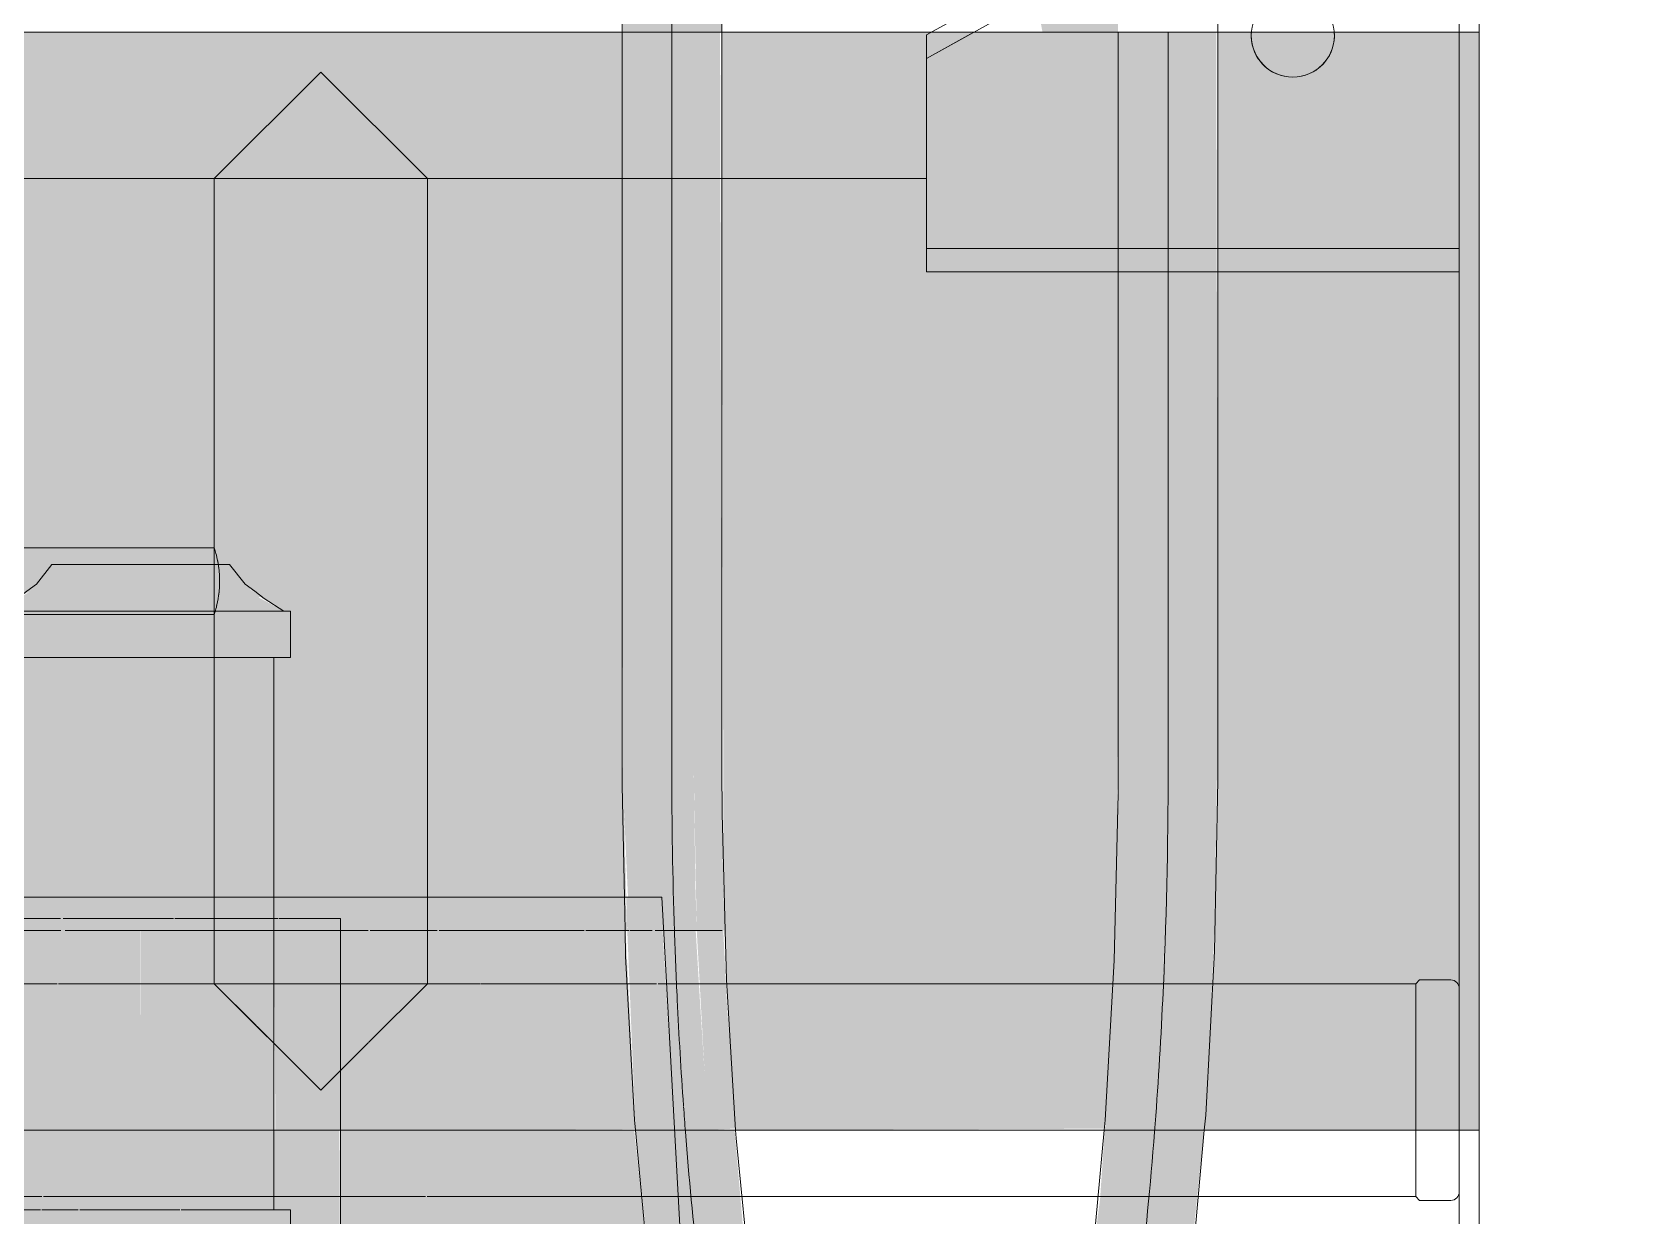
# Model space of a CAD drawing. Header units: millimetres. Extents: x 91786 to 132940, y -1987 to 10096.
# Drawn here: x 122118.9 to 122360.9, y 222.1 to 400 of the extents above; entities that cross this region are included whole.
import ezdxf

# ---------------------------------------------------------------- set-up
doc = ezdxf.new("R2010")
doc.units = ezdxf.units.MM
doc.layers.add('0-2', color=7, linetype='Continuous', lineweight=9, transparency=0.7)
doc.layers.add('P-SANR-FIXT-2', color=7, linetype='Continuous', lineweight=9, transparency=0.7)
for name, color, linetype, lineweight in [('A-GENM', 7, 'Continuous', 9), ('A-WALL-PATT', 7, 'Continuous', 9), ('I-WALL', 7, 'Continuous', 9), ('P-SANR-FIXT', 7, 'Continuous', 9), ('P-SANR-FIXT-3', 7, 'Continuous', 18)]:
    doc.layers.add(name, color=color, linetype=linetype, lineweight=lineweight)

# ---------------------------------------------------------------- blocks, each defined once
blk = doc.blocks.new('сифон - Для раковины-30615598-Развертка 1_66-3')
at = {"layer": 'P-SANR-FIXT-2'}
for points in [[(-94771, 235), (-94752.05, 235), (-94752.12, 265), (-94771, 265), (-94771, 238.92)], [(-94741.36, 235), (-94732.05, 235), (-94732.05, 265), (-94752.05, 265), (-94752.05, 235), (-94742.05, 235)], [(-94763.8, 223), (-94752.05, 223), (-94752.05, 235), (-94771, 235), (-94771, 223), (-94765.95, 223)], [(-94740.37, 223), (-94732.05, 223), (-94732.15, 235), (-94752.05, 235), (-94752.05, 223), (-94740.8, 223)], [(-94761.65, 216), (-94752.05, 216), (-94752.05, 223), (-94771, 223), (-94771, 216), (-94761.7, 216)], [(-94740.8, 216), (-94729.55, 216), (-94729.55, 223), (-94752.05, 223), (-94752.05, 216), (-94741.36, 216)]]:
    blk.add_hatch(color=256, dxfattribs=at).paths.add_polyline_path(points)
h = blk.add_hatch(color=256, dxfattribs=at)
h.paths.add_polyline_path([(-94722.05, 144), (-94722.05, 150), (-94726.07, 150), (-94726.07, 147.48), (-94724.29, 147.39), (-94724.14, 146.86), (-94723.07, 146.84), (-94723.07, 144.89), (-94722.67, 144.66), (-94722.68, 144)])
h.paths.add_polyline_path([(-94726.41, 190), (-94722.05, 190), (-94722.05, 195.77), (-94722.41, 195.77), (-94722.42, 195.11), (-94723.07, 195.11), (-94723.07, 193.16), (-94724.97, 193.16), (-94724.95, 191.56), (-94726.41, 191.61)])
h.paths.add_polyline_path([(-94722.21, 235), (-94722.05, 235), (-94722.06, 265), (-94732.05, 265), (-94731.82, 235), (-94723.07, 235)])
h = blk.add_hatch(color=256, dxfattribs=at)
h.paths.add_polyline_path([(-94730.91, 135), (-94722.05, 135), (-94722.05, 144), (-94752.05, 144), (-94752.05, 150), (-94771, 150), (-94771, 135), (-94731.3, 135)])
h.paths.add_polyline_path([(-94722.86, 196), (-94722.05, 196), (-94722.21, 235), (-94732.05, 235), (-94732.05, 223), (-94729.55, 223), (-94729.55, 216), (-94732.05, 216), (-94732.05, 196), (-94723.07, 196)])
at = {"layer": 'P-SANR-FIXT'}
for p, q in [((-94771.15, 266.78), (-94767.05, 266.78)), ((-94764.33, 266.78), (-94771.15, 266.78)), ((-94767.05, 266.78), (-94764.11, 266.78)), ((-94763.72, 266.78), (-94759.82, 266.78)), ((-94759.82, 266.78), (-94763.72, 266.78)), ((-94759.82, 266.78), (-94747.15, 266.78)), ((-94747.15, 266.78), (-94759.77, 266.78)), ((-94746.95, 266.78), (-94737.05, 266.78)), ((-94740.27, 266.78), (-94746.84, 266.78)), ((-94732.73, 266.78), (-94740, 266.78)), ((-94737.05, 266.78), (-94731.43, 266.78)), ((-94731.95, 266.78), (-94732.6, 266.78)), ((-94731.43, 266.78), (-94731.95, 266.78)), ((-94731.26, 266.78), (-94730.84, 266.78)), ((-94722.05, 266.78), (-94731.26, 266.78)), ((-94730.84, 266.78), (-94726.07, 266.78)), ((-94726.07, 266.78), (-94722.05, 266.78)), ((-94722.05, 235), (-94722.05, 266.78)), ((-94722.05, 195.11), (-94722.05, 235))]:
    blk.add_line(p, q, dxfattribs=at)
at = {"layer": 'P-SANR-FIXT-3'}
for p, q in [((-94765.4, 320), (-94767.73, 317.05)), ((-94738.71, 320), (-94765.4, 320)), ((-94765.4, 320), (-94738.71, 320)), ((-94730.55, 313), (-94733.51, 314.87)), ((-94730.56, 313), (-94771.24, 313)), ((-94771.24, 313), (-94739.42, 313)), ((-94729.55, 313), (-94771.17, 313)), ((-94771.17, 313), (-94765.28, 313)), ((-94765.28, 313), (-94738.83, 313)), ((-94739.42, 313), (-94730.56, 313)), ((-94738.83, 313), (-94730.65, 313)), ((-94730.46, 313), (-94729.55, 313)), ((-94729.55, 306), (-94729.55, 313)), ((-94771.17, 306), (-94752.05, 306)), ((-94762.05, 306), (-94771.1, 306)), ((-94771.1, 306), (-94757.23, 306)), ((-94752.05, 306), (-94770.26, 306)), ((-94757.23, 306), (-94762.05, 306)), ((-94752.05, 306), (-94757.23, 306)), ((-94757.23, 306), (-94752.05, 306)), ((-94752.05, 306), (-94746.88, 306)), ((-94732.05, 306), (-94752.05, 306)), ((-94752.05, 306), (-94745.1, 306)), ((-94731.81, 306), (-94752.05, 306)), ((-94746.88, 306), (-94742.05, 306)), ((-94745.1, 306), (-94729.55, 306)), ((-94742.05, 306), (-94734.73, 306)), ((-94734.73, 306), (-94732.05, 306)), ((-94732.05, 270), (-94732.05, 306)), ((-94729.55, 306), (-94731.81, 306)), ((-94732.05, 266.78), (-94732.05, 270)), ((-94732.05, 235), (-94732.05, 266.78)), ((-94732.05, 223), (-94732.05, 235)), ((-94771.1, 223), (-94767.16, 223)), ((-94767.16, 223), (-94771.1, 223)), ((-94767.13, 223), (-94771.08, 223)), ((-94771.08, 223), (-94767.13, 223)), ((-94766.31, 223), (-94766.9, 223)), ((-94766.9, 223), (-94761.46, 223)), ((-94766.89, 223), (-94766.19, 223)), ((-94766.19, 223), (-94766.89, 223)), ((-94761.46, 223), (-94766.07, 223)), ((-94765.97, 223), (-94761.43, 223)), ((-94761.43, 223), (-94765.97, 223)), ((-94752.05, 223), (-94761.21, 223)), ((-94761.21, 223), (-94757.88, 223)), ((-94761.18, 223), (-94752.05, 223)), ((-94752.05, 223), (-94761.18, 223)), ((-94757.88, 223), (-94752.05, 223)), ((-94746.97, 223), (-94752.05, 223)), ((-94752.05, 223), (-94746.23, 223)), ((-94752.05, 223), (-94746.98, 223)), ((-94746.98, 223), (-94752.05, 223)), ((-94746.88, 223), (-94746.2, 223)), ((-94746.2, 223), (-94746.88, 223)), ((-94746.23, 223), (-94746.86, 223)), ((-94732.71, 223), (-94745.97, 223)), ((-94745.97, 223), (-94732.57, 223)), ((-94745.94, 223), (-94732.73, 223)), ((-94732.73, 223), (-94745.94, 223)), ((-94732.1, 223), (-94732.57, 223)), ((-94732.57, 223), (-94730.71, 223)), ((-94732.44, 223), (-94732.08, 223)), ((-94732.08, 223), (-94732.44, 223)), ((-94730.71, 223), (-94731.93, 223)), ((-94729.55, 223), (-94730.66, 223)), ((-94730.66, 223), (-94729.55, 223)), ((-94729.55, 216), (-94729.55, 223))]:
    blk.add_line(p, q, dxfattribs=at)
at = {"layer": 'P-SANR-FIXT-3', "flags": 128}
for points in [[(-94771, 314.61), (-94770.59, 314.87), (-94769.17, 315.97), (-94767.73, 317.05), (-94765.4, 320)], [(-94733.51, 314.87), (-94734.94, 315.97), (-94736.38, 317.05), (-94738.71, 320)], [(-94738.71, 320), (-94736.38, 317.05), (-94734.94, 315.97), (-94733.51, 314.87), (-94730.55, 313)], [(-94767.73, 317.05), (-94769.17, 315.97), (-94770.59, 314.87), (-94771, 314.61)]]:
    blk.add_lwpolyline(points, dxfattribs=at)
blk = doc.blocks.new('смеситель для раковины - Default-30615600-Развертка 1_66-3')
at = {"layer": '0-2'}
h = blk.add_hatch(color=256, dxfattribs=at)
h.paths.add_polyline_path([(-94616.52, 400), (-94616.01, 400), (-94626.93, 472.45), (-94629.5, 472.45), (-94630, 472.95), (-94630.38, 495.36), (-94632.66, 509.31), (-94652.92, 506.1), (-94653.03, 507.66), (-94661.07, 507.73), (-94664.78, 508.02), (-94664.78, 494.42), (-94660.79, 493.24), (-94648.19, 486.66), (-94638.45, 477.87), (-94630.91, 465.85), (-94624.12, 442.27), (-94616.6, 400)])
h.paths.add_polyline_path([(-94679.74, 497.36), (-94679.96, 509.35), (-94759.77, 516.2), (-94765.17, 513.72), (-94765.71, 507.87), (-94760.76, 504.38), (-94751.95, 503.85), (-94751.84, 504.01), (-94751.56, 504.24), (-94751.55, 504.32), (-94751.32, 504.65), (-94751.48, 504.9), (-94750.29, 504.97), (-94731.56, 501.82), (-94681.29, 497.52)])
h = blk.add_hatch(color=256, dxfattribs=at)
h.paths.add_polyline_path([(-94609.13, 400), (-94605.24, 400), (-94605.51, 472.45), (-94626.92, 472.45), (-94616.01, 400), (-94612.05, 400)])
h.paths.add_polyline_path([(-94630.38, 495.44), (-94630.62, 509.65), (-94632.43, 509.11), (-94630.8, 498.26)])
blk.add_hatch(color=256, dxfattribs=at).paths.add_polyline_path([(-94616.01, 400), (-94616.01, 400), (-94616.31, 400)])
blk = doc.blocks.new('мусорная корзина - Round_ Metal-30590745-Развертка 1_66-3')
at = {"layer": 'P-SANR-FIXT-2'}
h = blk.add_hatch(color=256, dxfattribs=at)
h.paths.add_polyline_path([(-94716.13, 135), (-94698.8, 135), (-94698.8, 144), (-94722.05, 144), (-94722.05, 135), (-94717.84, 135)])
h.paths.add_polyline_path([(-94700.39, 196), (-94698.8, 196), (-94698.8, 235), (-94722.05, 235), (-94722.05, 196), (-94701.02, 196)])
h = blk.add_hatch(color=256, dxfattribs=at)
h.paths.add_polyline_path([(-94680.63, 135), (-94666.3, 135), (-94666.89, 144), (-94698.8, 144), (-94698.8, 135), (-94680.94, 135)])
h.paths.add_polyline_path([(-94675.74, 196), (-94673.33, 196), (-94676.36, 220.46), (-94677.93, 235), (-94698.8, 235), (-94698.8, 196), (-94676.04, 196)])
at = {"layer": 'P-SANR-FIXT'}
for p, q in [((-94771.07, 270), (-94763.8, 270)), ((-94698.8, 270), (-94771.07, 270)), ((-94771.03, 270), (-94673.8, 270)), ((-94763.8, 270), (-94771.03, 270)), ((-94763.8, 270), (-94698.8, 270)), ((-94733.02, 270), (-94763.8, 270)), ((-94698.58, 270), (-94733.02, 270)), ((-94673.8, 270), (-94698.58, 270)), ((-94658.8, 0), (-94673.8, 270))]:
    blk.add_line(p, q, dxfattribs=at)
blk = doc.blocks.new('Смеситель для ванны с душевым гарнитуром - Смеситель для ванны с душевым гарнитуром-30756537-Развертка 1_66-3')
at = {"layer": 'P-SANR-FIXT-2'}
h = blk.add_hatch(color=256, dxfattribs=at)
h.paths.add_polyline_path([(-94674.72, 400), (-94668.99, 400), (-94669.23, 487.96), (-94675.72, 491.81), (-94679.74, 493.12), (-94679.62, 400), (-94675.21, 400)])
h.paths.add_polyline_path([(-94668.99, 508.41), (-94668.99, 508.43), (-94669.42, 508.45)])
h.paths.add_polyline_path([(-94668.99, 508.67), (-94668.99, 508.72), (-94669.2, 508.7)])
h.paths.add_polyline_path([(-94672.78, 529.19), (-94671.98, 529.19), (-94672.38, 529.36)])
h.paths.add_polyline_path([(-94676.15, 531.73), (-94674.81, 531.73), (-94676.39, 532.36), (-94679.74, 532.91), (-94679.62, 532.6), (-94676.47, 531.98), (-94675.78, 531.75)])
h.paths.add_polyline_path([(-94668.99, 509.19), (-94669.26, 527.03), (-94669.44, 527.19), (-94670.12, 527.67), (-94673.98, 529.99), (-94674.2, 530.36), (-94676.51, 530.97), (-94675.89, 530.91), (-94676.67, 531.35), (-94676.67, 531.59), (-94676.76, 531.8), (-94679.13, 532.37), (-94679.74, 532.52), (-94679.62, 509.94), (-94669.42, 509.22)])
h.paths.add_polyline_path([(-94668.99, 529.28), (-94669.25, 529.43), (-94669.62, 529.94), (-94670.85, 530.61), (-94671.86, 530.73), (-94671.25, 530.3), (-94669.16, 529.36)])
h.paths.add_polyline_path([(-94677.75, 532.77), (-94679.74, 533.25), (-94679.62, 533.13), (-94677.89, 532.79)])
h.paths.add_polyline_path([(-94677.04, 532.79), (-94677.04, 533.09), (-94677.09, 532.81)])
h.paths.add_polyline_path([(-94668.99, 540.1), (-94668.99, 592.65), (-94679.74, 592.65), (-94679.62, 541.13), (-94669.27, 540.13)])
h = blk.add_hatch(color=256, dxfattribs=at)
h.paths.add_polyline_path([(-94664.78, 400), (-94664.92, 485.22), (-94668.99, 487.61), (-94668.99, 400), (-94665.03, 400)])
h.paths.add_polyline_path([(-94667.42, 508.29), (-94666.93, 508.61), (-94668.08, 508.7), (-94667.63, 508.44)])
h.paths.add_polyline_path([(-94664.78, 508.05), (-94664.89, 508.08), (-94664.89, 508.06)])
h.paths.add_polyline_path([(-94664.78, 508.52), (-94664.89, 508.59), (-94664.89, 508.55)])
h.paths.add_polyline_path([(-94664.78, 508.77), (-94665.01, 524.13), (-94665.84, 524.58), (-94666.27, 525.02), (-94666.82, 525.55), (-94666.84, 525.89), (-94668.57, 526.61), (-94668.61, 526.91), (-94668.99, 526.84), (-94668.99, 509.19), (-94664.89, 508.78)])
h.paths.add_polyline_path([(-94664.78, 527.44), (-94665, 527.87), (-94665.17, 527.7), (-94664.85, 527.47)])
h.paths.add_polyline_path([(-94664.78, 539.7), (-94664.8, 592.65), (-94668.99, 592.65), (-94668.99, 540.1), (-94664.85, 539.71)])
for points in [[(-94668.99, 289.25), (-94668.99, 400), (-94679.74, 400), (-94679.62, 289.25), (-94670.85, 289.25)], [(-94664.78, 289.25), (-94665.03, 400), (-94668.99, 400), (-94668.99, 289.25), (-94665.17, 289.25)], [(-94605.24, 289.25), (-94597.74, 289.25), (-94597.74, 400), (-94605.24, 400), (-94605.24, 298.71)], [(-94590.24, 289.25), (-94590.5, 400), (-94597.74, 400), (-94597.74, 289.25), (-94590.5, 289.25)], [(-94664.39, 265), (-94664.57, 271.44), (-94664.78, 289.25), (-94668.99, 289.25), (-94668.53, 265), (-94664.45, 265)], [(-94678.97, 265), (-94673.52, 265), (-94673.8, 270), (-94679.12, 270), (-94679.01, 266.31)]]:
    blk.add_hatch(color=256, dxfattribs=at).paths.add_polyline_path(points)
h = blk.add_hatch(color=256, dxfattribs=at)
h.paths.add_polyline_path([(-94669.36, 190), (-94669.69, 196), (-94673.33, 196), (-94672.37, 190), (-94669.41, 190)])
h.paths.add_polyline_path([(-94671.86, 235), (-94673.67, 265), (-94678.97, 265), (-94677.73, 235.15), (-94677.63, 235), (-94671.89, 235)])
h.paths.add_polyline_path([(-94673.14, 265), (-94668.53, 265), (-94668.73, 271.44), (-94668.99, 289.25), (-94679.74, 289.25), (-94678.86, 270), (-94673.8, 270), (-94673.47, 265)])
h = blk.add_hatch(color=256, dxfattribs=at)
h.paths.add_polyline_path([(-94660.88, 144), (-94647.93, 144.1), (-94650.61, 150), (-94663.04, 150), (-94660.92, 144)])
h.paths.add_polyline_path([(-94671.86, 235), (-94666.79, 235), (-94668.07, 254.67), (-94668.69, 265), (-94673.52, 265), (-94671.89, 235.57)])
h.paths.add_polyline_path([(-94669.69, 196), (-94671.89, 235), (-94677.71, 235), (-94674.96, 208.02), (-94673.1, 196), (-94670.31, 196)])
h.paths.add_polyline_path([(-94661.19, 190), (-94662.19, 196), (-94669.69, 196), (-94669.36, 190), (-94661.29, 190)])
h.paths.add_polyline_path([(-94599.77, 235), (-94599.07, 244.23), (-94598.03, 269.43), (-94597.74, 289.25), (-94605.24, 289.25), (-94606.04, 255.58), (-94607.21, 235), (-94600.7, 235)])
h = blk.add_hatch(color=256, dxfattribs=at)
h.paths.add_polyline_path([(-94645.42, 144), (-94644.89, 144.07), (-94647.57, 150), (-94650.61, 150), (-94647.61, 144), (-94645.46, 144.07)])
h.paths.add_polyline_path([(-94641.49, 136.11), (-94644.11, 141.59), (-94642.59, 138.31), (-94641.78, 136.69)])
h.paths.add_polyline_path([(-94659.99, 190), (-94657.35, 190), (-94658.31, 196), (-94662.19, 196), (-94661.19, 190), (-94660.61, 190)])
h.paths.add_polyline_path([(-94660.95, 212.69), (-94661.49, 218.39), (-94661.56, 218.39)])
h.paths.add_polyline_path([(-94595.95, 235), (-94592.35, 235), (-94591.51, 247.47), (-94590.6, 269.43), (-94590.5, 289.25), (-94597.74, 289.25), (-94598.27, 262.12), (-94599.77, 235), (-94596.55, 235)])
h.paths.add_polyline_path([(-94666.79, 235), (-94662.74, 235.23), (-94664.02, 254.18), (-94664.55, 265), (-94668.53, 265), (-94667.09, 238.92), (-94667.02, 238.02)])
h = blk.add_hatch(color=256, dxfattribs=at)
h.paths.add_polyline_path([(-94618.82, 135), (-94616.54, 140.53), (-94613.37, 150), (-94622.47, 150), (-94625.22, 143), (-94630.03, 135), (-94620.12, 135)])
h.paths.add_polyline_path([(-94650.22, 135), (-94642.21, 135), (-94643.1, 136.11), (-94647.61, 143.39), (-94647.89, 144), (-94660.92, 144), (-94657.37, 135), (-94650.76, 135)])
h.paths.add_polyline_path([(-94611.45, 190), (-94604.78, 190), (-94602.27, 208.41), (-94600.7, 222.68), (-94599.77, 235), (-94607.25, 235), (-94607.95, 224.57), (-94611.88, 195.15), (-94612.49, 190), (-94611.47, 190)])
h.paths.add_polyline_path([(-94669.41, 196), (-94662.19, 196), (-94664.56, 212.69), (-94666.79, 235), (-94671.86, 235), (-94669.51, 196)])
h = blk.add_hatch(color=256, dxfattribs=at)
h.paths.add_polyline_path([(-94642.81, 139.2), (-94644.86, 144), (-94645.42, 144), (-94644.35, 142.04)])
h.paths.add_polyline_path([(-94640.21, 135), (-94641.49, 136.78), (-94641.7, 136.61), (-94642.66, 138.45), (-94645.51, 144), (-94647.89, 144), (-94647, 142.04), (-94642.04, 135), (-94641.01, 135)])
h.paths.add_polyline_path([(-94614.12, 135), (-94612.92, 135), (-94610.06, 140.53), (-94607.15, 150), (-94613.37, 150), (-94617.19, 138.59), (-94618.82, 135), (-94614.39, 135)])
h.paths.add_polyline_path([(-94597.86, 190), (-94597.64, 190), (-94595.14, 207.54), (-94592.39, 234.49), (-94592.51, 235), (-94599.77, 235), (-94601.01, 219.92), (-94603.9, 195.92), (-94604.78, 190), (-94598.37, 190)])
h.paths.add_polyline_path([(-94661.22, 216.09), (-94661.56, 218.39), (-94661.49, 218.39)])
h.paths.add_polyline_path([(-94659.47, 196), (-94658.31, 196), (-94661.22, 216.09), (-94662.85, 235), (-94666.79, 235), (-94666.28, 228.27), (-94664.04, 208.41), (-94662.19, 196), (-94659.83, 196)])
at = {"layer": 'P-SANR-FIXT'}
for p, q in [((-94679.76, 493.13), (-94679.76, 400)), ((-94672.28, 489.9), (-94672.28, 400)), ((-94664.76, 400), (-94664.76, 485.12)), ((-94590.24, 400), (-94590.24, 472.45)), ((-94679.76, 400), (-94679.76, 289.25)), ((-94672.28, 400), (-94672.28, 289.25)), ((-94664.76, 289.25), (-94664.76, 400)), ((-94605.24, 400), (-94605.24, 289.25)), ((-94597.72, 400), (-94597.72, 289.25)), ((-94590.24, 289.25), (-94590.24, 400)), ((-94605.25, 285.55), (-94605.24, 289.25)), ((-94679.31, 265), (-94679.41, 270)), ((-94677.72, 235), (-94677.86, 236.53))]:
    blk.add_line(p, q, dxfattribs=at)
at = {"layer": 'P-SANR-FIXT', "flags": 128}
for points in [[(-94679.41, 270), (-94679.75, 286.78), (-94679.76, 289.25)], [(-94664.27, 265), (-94664.73, 282.58), (-94664.76, 289.25)], [(-94592.29, 235), (-94592.08, 237.25), (-94590.74, 261.91), (-94590.24, 287.56), (-94590.24, 289.25)], [(-94607.32, 235), (-94607.18, 236.49), (-94605.81, 260.46), (-94605.25, 285.55)], [(-94677.86, 236.53), (-94679.23, 261.14), (-94679.31, 265)], [(-94662.69, 235), (-94664.07, 257.58), (-94664.27, 265)], [(-94673.41, 196), (-94675.75, 213.66), (-94677.72, 234.98)], [(-94658.23, 196), (-94660.45, 211.92), (-94662.61, 233.79), (-94662.69, 235)], [(-94612.75, 190), (-94611.92, 194.63), (-94609.26, 214.37), (-94607.32, 235)], [(-94597.54, 190), (-94596.89, 193.64), (-94594.17, 214.32), (-94592.29, 235)]]:
    blk.add_lwpolyline(points, dxfattribs=at)
at = {"layer": 'P-SANR-FIXT'}
for start_param, end_param in [(1.570796, 1.717295), (4.502949, 4.712389), (1.717295, 1.780236), (1.780236, 1.879161), (4.37925, 4.502949), (1.879688, 1.903936), (1.903936, 2.166081), (4.074059, 4.37925)]:
    blk.add_ellipse((-94635, 289.25), major_axis=(0, 166.75), ratio=0.22357, start_param=start_param, end_param=end_param, dxfattribs=at)
blk = doc.blocks.new('SND_Умывальник МГН_Jika - гибкая подводка_ 640х550х165 PN6_3_ ХВ_ГВ накидная гайка BP DN15_ К-гл_кон_ П DN 50-32632225-Развертка 1_66-3')
at = {"layer": 'P-SANR-FIXT-2'}
h = blk.add_hatch(color=256, dxfattribs=at)
h.paths.add_polyline_path([(-94664.39, 265), (-94651, 265), (-94651, 400), (-94664.78, 400), (-94664.51, 268.42)])
h.paths.add_polyline_path([(-94704.48, 270), (-94679.12, 270), (-94679.74, 293.37), (-94679.74, 400), (-94771, 400), (-94770.79, 314.64), (-94770.15, 315.21), (-94769.37, 315.64), (-94768.77, 315.89), (-94768.06, 316.79), (-94767.23, 317.68), (-94765.4, 320), (-94738.68, 319.97), (-94736.5, 317.09), (-94736.38, 316.76), (-94735.56, 316.32), (-94735.29, 315.85), (-94733.85, 314.97), (-94733.26, 314.61), (-94730.55, 313), (-94729.55, 313), (-94729.55, 306), (-94732.05, 306), (-94732.05, 270), (-94705.95, 270)])
h = blk.add_hatch(color=256, dxfattribs=at)
h.paths.add_polyline_path([(-94660.95, 235), (-94607.23, 235.21), (-94605.75, 260.98), (-94605.55, 269.43), (-94605.24, 299.94), (-94605.24, 400), (-94651, 400), (-94651, 265), (-94664.39, 265), (-94663.42, 243.45), (-94662.72, 235)])
h.paths.add_polyline_path([(-94551, 235), (-94551, 400), (-94590.24, 400), (-94590.51, 274.84), (-94590.74, 262.12), (-94592.35, 235), (-94554.68, 235)])
for points in [[(-94771, 270), (-94732.05, 270), (-94732.05, 306), (-94729.55, 306), (-94729.55, 313), (-94730.65, 313.06), (-94734.36, 315.07), (-94733.96, 315.21), (-94734.77, 315.64), (-94735.29, 315.85), (-94735.74, 316.46), (-94736.38, 317.05), (-94738.71, 320), (-94765.4, 320), (-94768.77, 315.89), (-94770.26, 314.97), (-94771, 314.53), (-94771, 290.59)], [(-94734.73, 266.78), (-94732.05, 266.78), (-94732.05, 270), (-94771, 270), (-94771, 266.78), (-94736.41, 266.78)], [(-94718.57, 265), (-94698.8, 265), (-94698.8, 270), (-94732.05, 270), (-94732.05, 266.78), (-94722.05, 266.78), (-94722.05, 265), (-94718.8, 265)], [(-94680.44, 265), (-94678.97, 265), (-94679.23, 270), (-94698.8, 270), (-94698.8, 265), (-94685.45, 265)], [(-94771, 265), (-94732.05, 265), (-94732.05, 266.78), (-94771, 266.78)], [(-94722.05, 265), (-94722.05, 266.78), (-94732.05, 266.78), (-94732.05, 265), (-94722.06, 265)], [(-94698.8, 235), (-94698.8, 265), (-94722.05, 265), (-94722.05, 235), (-94700.29, 235)], [(-94698.8, 235), (-94677.73, 235.15), (-94677.93, 238.92), (-94679.23, 265), (-94698.8, 265), (-94698.8, 238.92)]]:
    blk.add_hatch(color=256, dxfattribs=at).paths.add_polyline_path(points)
at = {"layer": 'P-SANR-FIXT'}
for p, q in [((-94651, 400), (-94771, 400)), ((-94771, 400), (-94551, 400)), ((-94743.64, 400), (-94770.87, 400)), ((-94770.87, 400), (-94743.64, 400)), ((-94638.74, 400), (-94651, 400)), ((-94634.45, 400), (-94638.74, 400)), ((-94593.1, 400), (-94634.26, 400)), ((-94551, 400), (-94593.1, 400)), ((-94767.08, 265), (-94770.87, 265)), ((-94770.87, 265), (-94764.04, 265)), ((-94766.42, 265), (-94766.88, 265)), ((-94764.06, 265), (-94766.19, 265)), ((-94759.69, 265), (-94763.41, 265)), ((-94763.41, 265), (-94717.87, 265)), ((-94751.89, 265), (-94759.47, 265)), ((-94746.86, 265), (-94751.83, 265)), ((-94744.46, 265), (-94746.76, 265)), ((-94736.88, 265), (-94744.26, 265)), ((-94732.51, 265), (-94736.82, 265)), ((-94731.78, 265), (-94732.46, 265)), ((-94730.64, 265), (-94731.78, 265)), ((-94725.97, 265), (-94730.58, 265)), ((-94723.07, 265), (-94725.9, 265)), ((-94722.01, 265), (-94722.92, 265)), ((-94717.87, 265), (-94722.01, 265)), ((-94707.53, 265), (-94717.6, 265)), ((-94717.6, 265), (-94707.53, 265)), ((-94700.8, 265), (-94707.23, 265)), ((-94707.23, 265), (-94700.8, 265)), ((-94698.51, 265), (-94700.76, 265)), ((-94700.76, 265), (-94698.51, 265)), ((-94698.51, 265), (-94685.44, 265)), ((-94685.44, 265), (-94698.51, 265)), ((-94685.21, 265), (-94678.73, 265)), ((-94678.73, 265), (-94685.21, 265)), ((-94678.58, 265), (-94675.21, 265)), ((-94675.21, 265), (-94678.58, 265)), ((-94674.79, 265), (-94673.33, 265)), ((-94673.33, 265), (-94674.79, 265)), ((-94664.7, 265), (-94673.33, 265)), ((-94673.33, 265), (-94664.7, 265)), ((-94731.35, 235), (-94771, 235)), ((-94769.37, 235), (-94767.05, 235)), ((-94766.65, 235), (-94766.19, 235)), ((-94766.04, 235), (-94762.05, 235)), ((-94761.82, 235), (-94746.98, 235)), ((-94746.88, 235), (-94738.2, 235)), ((-94737.91, 235), (-94733.02, 235)), ((-94732.73, 235), (-94732.15, 235)), ((-94731.82, 235), (-94731.35, 235)), ((-94698.8, 235), (-94731.3, 235)), ((-94731.3, 235), (-94722.21, 235)), ((-94722.05, 235), (-94698.8, 235)), ((-94671.86, 235), (-94698.8, 235)), ((-94698.8, 235), (-94671.86, 235)), ((-94551, 235), (-94671.86, 235)), ((-94671.86, 235), (-94551, 235))]:
    blk.add_line(p, q, dxfattribs=at)
blk = doc.blocks.new('132_МГН_Поручень для унитаза_тип откидной - ПР 1Р-18611699-Развертка 1_66-3')
at = {"layer": 'A-GENM'}
for p, q in [((-94554, 470.5), (-94554, 400)), ((-94626.91, 400), (-94634, 396.06)), ((-94633.28, 400), (-94634, 399.6)), ((-94634, 399.6), (-94634, 364)), ((-94554, 400), (-94554, 235)), ((-94741, 378), (-94725, 394)), ((-94725, 394), (-94709, 378)), ((-94771, 378), (-94651.25, 378)), ((-94741, 378), (-94741, 320)), ((-94709, 270), (-94709, 378)), ((-94651, 378), (-94634, 378)), ((-94634, 367.5), (-94554, 367.5)), ((-94634, 364), (-94554, 364)), ((-94741, 322.5), (-94771, 322.5)), ((-94741, 319.83), (-94741, 317.46)), ((-94741, 317.05), (-94741, 316.66)), ((-94741, 316.55), (-94741, 316.06)), ((-94741, 315.99), (-94741, 315.44)), ((-94741, 314.8), (-94741, 270)), ((-94741, 312.5), (-94770.26, 312.5)), ((-94741, 270), (-94741, 266.78)), ((-94709, 265), (-94709, 270)), ((-94741, 266.78), (-94741, 265)), ((-94741, 265), (-94741, 257)), ((-94709, 257), (-94709, 265)), ((-94771, 257), (-94767.5, 257)), ((-94767.36, 257), (-94767.05, 257)), ((-94766.89, 257), (-94764.63, 257)), ((-94764.4, 257), (-94763.8, 257)), ((-94763.75, 257), (-94749, 257)), ((-94748.94, 257), (-94746.98, 257)), ((-94746.88, 257), (-94744.29, 257)), ((-94744.03, 257), (-94732.4, 257)), ((-94734.73, 250.73), (-94741, 257)), ((-94732.05, 257), (-94731.3, 257)), ((-94731.14, 257), (-94726.3, 257)), ((-94725.93, 257), (-94722.1, 257)), ((-94722.1, 257), (-94701.02, 257)), ((-94709, 257), (-94717.77, 248.23)), ((-94700.91, 257), (-94698.8, 257)), ((-94698.8, 257), (-94674.57, 257)), ((-94674.32, 257), (-94673.08, 257)), ((-94673.08, 257), (-94560.5, 257)), ((-94560.5, 257), (-94559.94, 257.57)), ((-94560.5, 257), (-94560.5, 235)), ((-94559.94, 257.57), (-94555.27, 257.57)), ((-94732.73, 248.73), (-94734.56, 250.56)), ((-94732.26, 248.26), (-94732.58, 248.58)), ((-94731.44, 247.44), (-94731.97, 247.97)), ((-94725, 241), (-94731.3, 247.3)), ((-94717.84, 248.16), (-94722.05, 243.95)), ((-94722.17, 243.83), (-94725, 241)), ((-94560.5, 235), (-94560.5, 225)), ((-94554, 235), (-94554, 210)), ((-94767.05, 225), (-94769.37, 225)), ((-94766.27, 225), (-94766.68, 225)), ((-94762.15, 225), (-94766.19, 225)), ((-94761.32, 225), (-94762.05, 225)), ((-94757.35, 225), (-94761.25, 225)), ((-94752.18, 225), (-94757.23, 225)), ((-94747, 225), (-94752.05, 225)), ((-94742.17, 225), (-94746.88, 225)), ((-94738.01, 225), (-94742.05, 225)), ((-94734.81, 225), (-94737.91, 225)), ((-94732.78, 225), (-94734.73, 225)), ((-94732.13, 225), (-94732.73, 225)), ((-94730.88, 225), (-94732.07, 225)), ((-94722.27, 225), (-94730.84, 225)), ((-94709.28, 225), (-94722.05, 225)), ((-94698.8, 225), (-94709.02, 225)), ((-94671.3, 225), (-94698.8, 225)), ((-94560.5, 225), (-94671.3, 225)), ((-94560.5, 225), (-94559.94, 224.43)), ((-94559.94, 224.43), (-94555.27, 224.43))]:
    blk.add_line(p, q, dxfattribs=at)
for centre, radius, start, end in [((-94579, 399.5), 6.25, 175.2, 270), ((-94579, 399.5), 6.25, 175.2, 270), ((-94579, 399.5), 6.25, 175.2, 270), ((-94579, 399.5), 6.25, 270, 4.8), ((-94579, 399.5), 6.25, 270, 4.8), ((-94579, 399.5), 6.25, 270, 4.8), ((-94555.27, 256.29), 1.27, 0, 90), ((-94555.27, 225.71), 1.27, 270, 0)]:
    blk.add_arc(centre, radius, start, end, dxfattribs=at)
for points, knots in [([(-94740.43, 320.14), (-94740.51, 320.62), (-94740.7, 321.47), (-94740.94, 322.31), (-94741, 322.5), (-94741, 322.5)], [0.3536623, 0.3536623, 0.3536623, 0.3536623, 0.5714286, 0.7857143, 1, 1, 1, 1]), ([(-94740.31, 319.37), (-94740.33, 319.48), (-94740.36, 319.74), (-94740.4, 319.99), (-94740.43, 320.14)], [0.2437129, 0.2437129, 0.2437129, 0.2437129, 0.2857143, 0.3536623, 0.3536623, 0.3536623, 0.3536623]), ([(-94740.2, 317.5), (-94740.2, 317.88), (-94740.22, 318.42), (-94740.27, 318.94), (-94740.28, 319.1)], [0, 0, 0, 0, 0.1428571, 0.206066, 0.206066, 0.206066, 0.206066]), ([(-94740.52, 314.36), (-94740.58, 314.08), (-94740.73, 313.43), (-94740.94, 312.69), (-94741, 312.5), (-94741, 312.5)], [0.4318125, 0.4318125, 0.4318125, 0.4318125, 0.5714286, 0.7857143, 1, 1, 1, 1])]:
    blk.add_open_spline(points, degree=3, knots=knots, dxfattribs=at)
for points in [[(-94740.2, 317.2), (-94740.21, 317), (-94740.21, 316.8), (-94740.23, 316.6)], [(-94740.3, 315.72), (-94740.32, 315.58), (-94740.34, 315.45), (-94740.35, 315.32)], [(-94740.24, 316.38), (-94740.25, 316.23), (-94740.26, 316.08), (-94740.28, 315.94)]]:
    blk.add_open_spline(points, degree=3, dxfattribs=at)
blk = doc.blocks.new('132_МГН_Поручень для унитаза_тип откидной - ПР 1Р-18619933-Развертка 1_66-3')
at = {"layer": 'A-GENM'}
for p, q in [((-94554, 470.5), (-94554, 170.5)), ((-94554, 444), (-94634, 399.6)), ((-94554, 440.46), (-94634, 396.06)), ((-94634, 399.6), (-94634, 364)), ((-94741, 378), (-94725, 394)), ((-94725, 394), (-94709, 378)), ((-94771, 378), (-94634, 378)), ((-94741, 378), (-94741, 270)), ((-94709, 270), (-94709, 378)), ((-94634, 367.5), (-94554, 367.5)), ((-94634, 364), (-94554, 364)), ((-94741, 322.5), (-94771, 322.5)), ((-94741, 312.5), (-94771, 312.5)), ((-94741, 270), (-94741, 257)), ((-94709, 257), (-94709, 270)), ((-94771, 257), (-94764.63, 257)), ((-94764.4, 257), (-94701.02, 257)), ((-94725, 241), (-94741, 257)), ((-94709, 257), (-94717.77, 248.23)), ((-94700.91, 257), (-94698.8, 257)), ((-94698.8, 257), (-94674.57, 257)), ((-94674.32, 257), (-94673.08, 257)), ((-94673.08, 257), (-94560.5, 257)), ((-94560.5, 257), (-94559.94, 257.57)), ((-94560.5, 257), (-94560.5, 225)), ((-94559.94, 257.57), (-94555.27, 257.57)), ((-94717.84, 248.16), (-94725, 241)), ((-94766.89, 225), (-94771, 225)), ((-94709.28, 225), (-94766.68, 225)), ((-94698.8, 225), (-94709.02, 225)), ((-94671.3, 225), (-94698.8, 225)), ((-94560.5, 225), (-94671.3, 225)), ((-94560.5, 225), (-94559.94, 224.43)), ((-94559.94, 224.43), (-94555.27, 224.43))]:
    blk.add_line(p, q, dxfattribs=at)
for centre, radius, start, end in [((-94579, 399.5), 6.25, 90, 270), ((-94579, 399.5), 6.25, 90, 270), ((-94579, 399.5), 6.25, 90, 270), ((-94579, 399.5), 6.25, 270, 90), ((-94579, 399.5), 6.25, 270, 90), ((-94579, 399.5), 6.25, 270, 90), ((-94555.27, 256.29), 1.27, 0, 90), ((-94555.27, 225.71), 1.27, 270, 0)]:
    blk.add_arc(centre, radius, start, end, dxfattribs=at)
for points in [[(-94740.2, 317.5), (-94740.2, 317.88), (-94740.23, 318.63), (-94740.38, 320.05), (-94740.67, 321.39), (-94740.94, 322.31), (-94741, 322.5), (-94741, 322.5)], [(-94740.2, 317.5), (-94740.2, 317.12), (-94740.23, 316.37), (-94740.38, 314.95), (-94740.67, 313.61), (-94740.94, 312.69), (-94741, 312.5), (-94741, 312.5)]]:
    blk.add_open_spline(points, degree=3, knots=[0, 0, 0, 0, 0.142857, 0.285714, 0.571429, 0.785714, 1, 1, 1, 1], dxfattribs=at)

msp = doc.modelspace()

# ---------------------------------------------------------------- hatches: boundary and pattern name
at = {"layer": 'A-WALL-PATT'}
h = msp.add_hatch(dxfattribs=at)
h.set_pattern_fill('FP_19', color=256, style=0, pattern_type=2)
h.set_pattern_definition([(90, (122116.3, 0), (-600, 4e-14), []), (180, (122116.3, 0), (-7e-14, -600), [])])
h.paths.add_polyline_path([(122227.7, 135), (122229.92, 135), (122228.86, 137.27), (122226.38, 144), (122220.49, 144), (122220.99, 135), (122226.51, 135)])
h.paths.add_polyline_path([(122279.56, 135), (122326.3, 135), (122326.3, 150), (122280.33, 150), (122276.52, 139.16), (122274.38, 135), (122277.23, 135)])
h.paths.add_polyline_path([(122335.24, 135), (122336.3, 135), (122336.3, 235), (122294.95, 235), (122292.97, 214.77), (122290.6, 195.92), (122289.76, 190), (122326.3, 190), (122326.3, 210), (122335.24, 210), (122335.24, 135.36)])
h.paths.add_polyline_path([(122251.93, 135), (122257.29, 135.03), (122262.84, 144.33), (122264.83, 150), (122251.93, 150), (122251.93, 144), (122242.44, 144), (122245.81, 136.78), (122247.08, 135), (122250.95, 135)])
h.paths.add_polyline_path([(122274.57, 190), (122276.97, 205.98), (122279.56, 227.81), (122280.05, 235), (122224.58, 235), (122226.83, 209.61), (122228.99, 196), (122251.93, 196), (122251.93, 190), (122273.86, 190)])
h.paths.add_polyline_path([(122247.69, 400), (122248.53, 400.16), (122237.59, 460.67), (122233.21, 473.1), (122224.77, 483.7), (122222.52, 485.13), (122222.59, 400), (122245.35, 400)])
h.paths.add_polyline_path([(122139, 516.24), (122139.49, 515.96), (122139.89, 516.11)])
h.paths.add_polyline_path([(122155.22, 514.61), (122154.48, 514.43), (122154.57, 514.25), (122155.6, 514.48)])
h.paths.add_polyline_path([(122160, 514.17), (122159.66, 514.38), (122160.88, 514.25)])
h.paths.add_polyline_path([(122191.03, 511.58), (122191.3, 511.39), (122191.04, 511.58)])
h.paths.add_polyline_path([(122161.9, 545.54), (122160.04, 543.71), (122160.22, 543.12), (122160.22, 543.44), (122160.34, 544.02), (122161.57, 545.02), (122161.87, 545.26), (122161.89, 545.39)])
h.paths.add_polyline_path([(122215, 610.15), (122222.5, 610.15), (122222.52, 539.7), (122255.21, 536.27), (122255.54, 536.03), (122256.23, 536.13), (122255.11, 602.88), (122255.61, 603.38), (122276.24, 603.38), (122276.24, 616.51), (122276.74, 617.01), (122282.06, 617.25), (122282.06, 624), (122225.25, 624), (122225.25, 623.65), (122226.5, 623.65), (122226.5, 610.65), (122220.06, 610.43), (122220.02, 610.29), (122215.21, 610.16)])
h.paths.add_polyline_path([(122143.65, 400), (122207.56, 400), (122207.56, 493.12), (122197.53, 496.25), (122188.91, 497.83), (122188.83, 498.13), (122183.38, 498.57), (122183.23, 498.48), (122176.76, 499.03), (122166.79, 500.23), (122166.79, 500.42), (122165.67, 500.4), (122162.51, 500.53), (122159.77, 500.67), (122152.57, 501.09), (122152.42, 500.83), (122151.4, 500.34), (122150.56, 500.14), (122149.11, 500.4), (122146.25, 499.66), (122143.02, 499.66), (122140.51, 500.7), (122137.32, 502.48), (122132.64, 503.15), (122129.94, 503.49), (122129.95, 503.78), (122129.01, 503.95), (122125.25, 504.12), (122126.29, 503.38), (122124.08, 504.08), (122122.17, 505.23), (122120.75, 507.08), (122120.3, 508.24), (122119.92, 510.04), (122120.29, 512.57), (122121.15, 514.25), (122122.94, 516.08), (122124.4, 516.89), (122125.66, 517.17), (122127.23, 517.2), (122129.19, 517.09), (122133.01, 516.84), (122156.38, 514.65), (122157.08, 514.61), (122163.35, 513.68), (122168.54, 513.25), (122172.26, 513.21), (122175.92, 512.82), (122179.73, 512.47), (122179.97, 512.58), (122188, 511.77), (122188.13, 511.93), (122193.35, 511.39), (122193.35, 511.15), (122199.02, 510.79), (122198.24, 511.05), (122200.83, 510.84), (122204, 510.46), (122203.57, 510.34), (122204.25, 510.08), (122205.55, 510.01), (122207.56, 510.1), (122207.37, 532.98), (122207.56, 533.15), (122207.56, 533.51), (122205.72, 533.76), (122206.75, 533.63), (122207.39, 533.8), (122199.54, 536.27), (122199.34, 536.49), (122195.02, 537.29), (122183.49, 539.34), (122183.89, 539.58), (122183.26, 539.67), (122181.88, 539.59), (122174.13, 540.42), (122174.12, 540.34), (122161.07, 541.75), (122160.22, 542.33), (122159.72, 543.73), (122160.22, 544.73), (122161, 545.34), (122161.99, 545.53), (122207.56, 541.21), (122207.5, 610.15), (122211.33, 610.44), (122209.77, 610.65), (122203.5, 610.65), (122203.5, 623.65), (122204.75, 623.65), (122204.75, 624.7), (122178.46, 627.93), (122169.16, 552.19), (122165.19, 552.67), (122175.29, 635), (122169.8, 635), (122169.59, 629.5), (122169.13, 629.13), (122168.43, 629.1), (122168.43, 628.8), (122146.93, 629.08), (122146.43, 629.41), (122146.2, 629.98), (122146.2, 635), (122139, 635), (122139.25, 665), (122178.97, 665), (122179.86, 672.23), (122194.25, 674), (122199.98, 665), (122200.71, 665), (122206.24, 670.35), (122208.07, 671.32), (122207, 671.55), (122207, 691.98), (122223, 691.75), (122223, 676), (122282.06, 676), (122282.06, 730.75), (122270.3, 730.75), (122270.3, 769.25), (122278.03, 769.25), (122277.8, 786.23), (122278.05, 789.75), (122277.54, 789.75), (122277.54, 929.6), (122276.04, 929.86), (122276.04, 932.38), (122277.54, 932.38), (122277.54, 937.1), (122276.04, 937.36), (122276.04, 939.88), (122277.54, 939.88), (122277.54, 944.6), (122276.04, 944.86), (122276.04, 947.38), (122277.54, 947.38), (122277.54, 952.11), (122276.04, 952.36), (122276.04, 954.89), (122277.54, 954.89), (122277.54, 959.61), (122276.04, 959.86), (122276.04, 962.39), (122277.54, 962.39), (122277.54, 967.11), (122276.04, 967.36), (122276.04, 969.89), (122277.54, 969.89), (122277.54, 974.61), (122276.04, 974.86), (122276.04, 977.39), (122277.54, 977.39), (122277.54, 982.11), (122276.04, 982.37), (122276.04, 984.89), (122277.54, 984.89), (122277.54, 995.75), (122301.54, 995.75), (122301.34, 789.75), (122301.04, 789.75), (122301.11, 788.1), (122301.34, 785.75), (122301.34, 769.25), (122328.3, 769.25), (122328.3, 776), (122336.3, 776), (122336.3, 1800), (121516.3, 1800), (121516.3, 600), (122116.3, 600), (122116.3, 400), (122120.88, 400)])
h.paths.add_polyline_path([(122336.3, 608.2), (122333.31, 596.09), (122333.02, 604.18), (122332.62, 604.25), (122327.73, 604.25), (122327.23, 605.04), (122327.39, 607.6), (122328.43, 608.2), (122333.31, 608.2)])
h.paths.add_polyline_path([(122336.3, 400), (122336.3, 563.12), (122328.53, 563.12), (122327.32, 564.33), (122327.32, 592.91), (122328.23, 593.9), (122333.29, 595.94), (122336.3, 608.2), (122336.3, 615), (122305.98, 614.74), (122306.09, 603.38), (122326.61, 603.38), (122327.11, 602.88), (122327.31, 603.52), (122327.96, 604.02), (122332.03, 604.02), (122332.93, 603.12), (122332.88, 596.81), (122332.2, 595.85), (122327.11, 594.1), (122327.11, 472.95), (122326.61, 472.45), (122297.05, 472.45), (122297.05, 400)])
h.paths.add_polyline_path([(122178.18, 499.03), (122178.32, 499.34), (122177.13, 499.23), (122177.45, 499.11)])
h.paths.add_polyline_path([(122156.9, 501.35), (122156.9, 501.51), (122156.42, 501.46)])
h.paths.add_polyline_path([(122133.62, 503.59), (122132.11, 503.8), (122133.21, 503.63)])
h.paths.add_polyline_path([(122229.4, 507.46), (122228.54, 507.55), (122229.13, 507.48)])
h.paths.add_polyline_path([(122121.27, 507.53), (122121.03, 508.99), (122121.26, 507.57)])
h.paths.add_polyline_path([(122230.15, 507.82), (122228.54, 507.98), (122230.09, 507.82)])
h.paths.add_polyline_path([(122233.43, 508.31), (122234.11, 508.47), (122233.87, 509.09), (122236.13, 509.75), (122236.07, 512.06), (122234.98, 512), (122234.13, 510.95), (122232.79, 512.25), (122232.3, 512.91), (122233.11, 512.78), (122233.53, 513), (122233, 513.46), (122232.15, 513.76), (122232.05, 514.6), (122231.02, 515.52), (122229.56, 516.73), (122229.29, 517.19), (122229.91, 517.21), (122230.27, 517.53), (122229.01, 518.42), (122228.16, 518.89), (122225.92, 520.8), (122225.63, 520.82), (122225.36, 521.44), (122225.53, 521.66), (122225.53, 521.89), (122225.02, 522.31), (122224.39, 522.38), (122224.01, 522.72), (122223.82, 522.98), (122224.07, 523.26), (122222.52, 523.95), (122222.52, 508.77), (122229.4, 508.31), (122232.55, 508.32)])
h.paths.add_polyline_path([(122234.14, 508.13), (122232.72, 508.24), (122233.87, 508.13)])
h.paths.add_polyline_path([(122224.59, 508.18), (122223.7, 508.45), (122222.52, 508.39), (122222.52, 508.27), (122224.24, 508.18)])
h.paths.add_polyline_path([(122207.56, 509.33), (122207.34, 509.36), (122127.53, 516.21), (122128.01, 516.3), (122207.34, 509.35)])
h.paths.add_polyline_path([(122197.14, 510.46), (122196.12, 510.72), (122196.12, 510.54)])
h.paths.add_polyline_path([(122177.09, 512.3), (122174.97, 512.69), (122175.6, 512.46)])
h.paths.add_polyline_path([(122231.05, 515.14), (122231.69, 514.97), (122231.48, 514.44), (122231.11, 515.04)])
h.paths.add_polyline_path([(122231.11, 514.43), (122230.83, 515.16), (122231.06, 515.03), (122231.11, 514.44)])
h.paths.add_polyline_path([(122149.98, 514.82), (122149.98, 515.04), (122148.31, 515.2), (122148.05, 514.9), (122148.44, 514.83)])
h.paths.add_polyline_path([(122128, 516.73), (122127.82, 516.89), (122127.87, 516.74)])
h.paths.add_polyline_path([(122239.42, 518.13), (122239.09, 518.36), (122228.46, 524.6), (122223.54, 527.22), (122223.8, 526.76), (122225.56, 525.85), (122232.35, 522.24), (122239.31, 518.19)])
h.paths.add_polyline_path([(122227.86, 518.56), (122227.64, 519.17), (122227.95, 518.82)])
h.paths.add_polyline_path([(122223.31, 523.26), (122223.11, 523.64), (122223.4, 523.35)])
h.paths.add_polyline_path([(122206.94, 533.76), (122204.65, 534.01), (122202.57, 534.66), (122202.48, 534.8), (122206.82, 533.8)])
h.paths.add_polyline_path([(122203.71, 534.86), (122201.86, 535.17), (122195.86, 537.03), (122202.97, 535.08), (122203.44, 534.94)])
h.paths.add_polyline_path([(122191.54, 538.11), (122189.53, 538.66), (122186.94, 538.91), (122186.98, 538.73), (122190.42, 538.21)])
h.paths.add_polyline_path([(122161.53, 541.7), (122161.34, 542.13), (122161.26, 541.86), (122161.52, 541.71)])
h.paths.add_polyline_path([(122208.21, 610.43), (122207.94, 610.65), (122207.94, 610.48)])
h.paths.add_polyline_path([(122207.94, 610.22), (122208.5, 610.4), (122208.21, 610.23)])
h.paths.add_polyline_path([(122221.79, 610.43), (122221.46, 610.65), (122221.49, 610.49)])
h.paths.add_polyline_path([(122213.3, 610.44), (122213.3, 610.65), (122212.42, 610.6)])
h.paths.add_polyline_path([(122303.3, 617.01), (122303.3, 630.75), (122301.18, 630.75), (122301.18, 628.35), (122300.68, 627.85), (122298.99, 627.85), (122299.24, 617.92), (122299.9, 617.25), (122300.81, 617.01)])
h.paths.add_polyline_path([(122303.3, 669.25), (122303.3, 685), (122336.3, 685), (122336.3, 724), (122328.3, 724.21), (122328.3, 730.75), (122297.05, 730.75), (122297.05, 669.25)])
h = msp.add_hatch(dxfattribs=at)
h.set_pattern_fill('FP_18', color=256, style=0, pattern_type=2)
h.set_pattern_definition([(90, (122571.8, 0), (-600, 4e-14), []), (180, (122571.8, 0), (-7e-14, -600), [])])
h.paths.add_polyline_path([(122347.3, 0), (122566.3, 0), (122566.3, 500), (122467.3, 500), (122467.3, 1700), (122566.3, 1700), (122566.3, 1800), (122336.3, 1800), (122336.3, 0)])

# ---------------------------------------------------------------- linework, layer by layer
at = {"layer": 'I-WALL'}
msp.add_line((122336.3, 1800), (122336.3, 0), dxfattribs=at)

# ---------------------------------------------------------------- block references
at = {"layer": 'P-SANR-FIXT'}
for name in ['Смеситель для ванны с душевым гарнитуром - Смеситель для ванны с душевым гарнитуром-30756537-Развертка 1_66-3', 'смеситель для раковины - Default-30615600-Развертка 1_66-3', '132_МГН_Поручень для унитаза_тип откидной - ПР 1Р-18611699-Развертка 1_66-3', '132_МГН_Поручень для унитаза_тип откидной - ПР 1Р-18619933-Развертка 1_66-3', 'SND_Умывальник МГН_Jika - гибкая подводка_ 640х550х165 PN6_3_ ХВ_ГВ накидная гайка BP DN15_ К-гл_кон_ П DN 50-32632225-Развертка 1_66-3', 'сифон - Для раковины-30615598-Развертка 1_66-3', 'мусорная корзина - Round_ Metal-30590745-Развертка 1_66-3']:
    msp.add_blockref(name, (216887.3, 0), dxfattribs=at)

doc.saveas('drawing.dxf')
